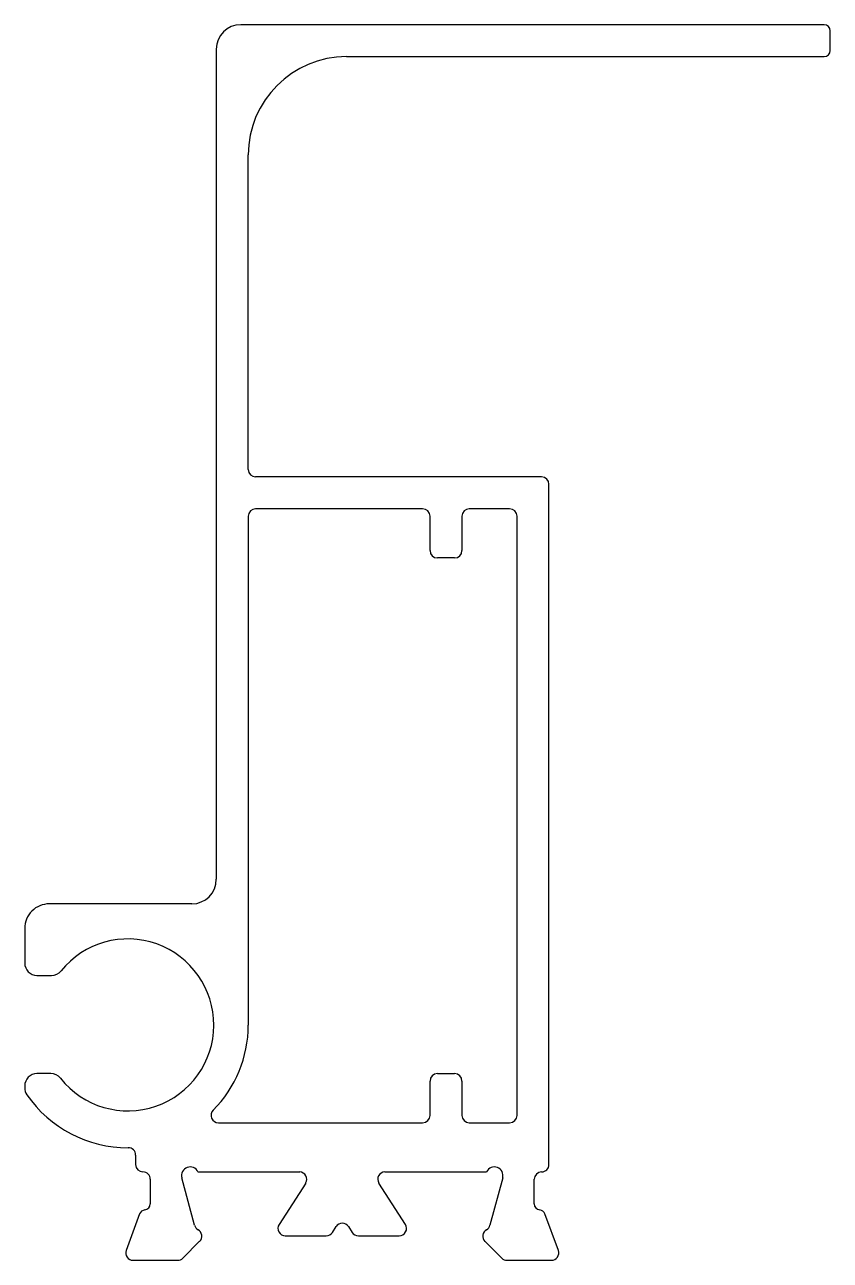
# Model space of a CAD drawing. Extents: x 706.1 to 738.9, y 534.8 to 585.1.
import ezdxf

# ---------------------------------------------------------------- set-up
doc = ezdxf.new("R2010")
doc.units = 0
doc.layers.get('0').update_dxf_attribs({"linetype": 'CONTINUOUS'})

msp = doc.modelspace()

# ---------------------------------------------------------------- linework, layer by layer
at = {"color": 0}
for p, q in [((738.66, 585.121), (714.912, 585.121)), ((738.91, 584.071), (738.91, 584.871)), ((713.912, 584.121), (713.912, 550.321)), ((719.212, 583.821), (738.66, 583.821)), ((715.212, 567.007), (715.212, 579.821)), ((727.155, 566.707), (715.512, 566.707)), ((727.455, 538.707), (727.455, 566.407)), ((715.212, 565.107), (715.212, 544.375)), ((722.312, 565.407), (715.512, 565.407)), ((722.612, 563.707), (722.612, 565.107)), ((723.912, 565.107), (723.912, 563.707)), ((725.855, 565.407), (724.212, 565.407)), ((726.155, 540.707), (726.155, 565.107)), ((723.612, 563.407), (722.912, 563.407)), ((712.912, 549.321), (707.11, 549.321)), ((706.11, 548.321), (706.11, 546.908)), ((706.61, 546.408), (707.201, 546.408)), ((707.175, 542.408), (706.61, 542.408)), ((722.912, 542.407), (723.612, 542.407)), ((706.11, 541.908), (706.11, 541.831)), ((722.612, 540.707), (722.612, 542.107)), ((723.912, 542.107), (723.912, 540.707)), ((713.998, 540.407), (722.312, 540.407)), ((724.212, 540.407), (725.855, 540.407)), ((710.624, 539.092), (710.624, 538.707)), ((713.163, 538.407), (717.308, 538.407)), ((720.771, 538.407), (724.916, 538.407)), ((711.224, 538.107), (711.224, 537.107)), ((713.026, 536.235), (712.508, 538.166)), ((717.55, 537.95), (716.464, 536.263)), ((721.615, 536.263), (720.529, 537.95)), ((725.571, 538.166), (725.053, 536.235)), ((726.855, 537.107), (726.855, 538.107)), ((710.79, 536.695), (710.24, 535.209)), ((727.839, 535.209), (727.288, 536.695)), ((718.637, 535.944), (718.787, 536.178)), ((719.292, 536.178), (719.442, 535.944)), ((712.547, 534.895), (713.231, 535.579)), ((716.72, 535.807), (718.385, 535.807)), ((719.694, 535.807), (721.359, 535.807)), ((724.848, 535.579), (725.532, 534.895)), ((710.522, 534.807), (712.335, 534.807)), ((725.744, 534.807), (727.557, 534.807))]:
    msp.add_line(p, q, dxfattribs=at)
for centre, radius, start, end in [((714.912, 584.121), 1, 90, 180), ((738.66, 584.871), 0.25, 0, 90), ((719.212, 579.821), 4, 90, 180), ((738.66, 584.071), 0.25, 270, 0), ((715.512, 567.007), 0.3, 180, 270), ((727.155, 566.407), 0.3, 0, 90), ((715.512, 565.107), 0.3, 90, 180), ((722.312, 565.107), 0.3, 0, 90), ((724.212, 565.107), 0.3, 90, 180), ((725.855, 565.107), 0.3, 0, 90), ((722.912, 563.707), 0.3, 180, 270), ((723.612, 563.707), 0.3, 270, 0), ((712.912, 550.321), 1, 270, 0), ((707.11, 548.321), 1, 90, 180.0327), ((710.31, 544.392), 3.5, 218.3868, 141.0212), ((706.61, 546.908), 0.5, 180, 270), ((707.201, 546.908), 0.5, 270, 321.0212), ((710.312, 544.375), 4.9, 315.136, 360), ((706.61, 541.908), 0.5, 90, 180), ((707.175, 541.908), 0.5, 38.3868, 90), ((722.912, 542.107), 0.3, 90, 180), ((723.612, 542.107), 0.3, 0, 90), ((706.61, 541.831), 0.5, 180, 214.6921), ((710.31, 544.392), 5, 214.6921, 270.1464), ((713.998, 540.707), 0.3, 135.136, 270), ((722.312, 540.707), 0.3, 270, 0), ((724.212, 540.707), 0.3, 180, 270), ((725.855, 540.707), 0.3, 270, 0), ((710.324, 539.092), 0.3, 360, 90.1464), ((710.924, 538.707), 0.3, 180, 270), ((710.924, 538.107), 0.3, 359.9198, 90.0802), ((712.846, 538.257), 0.35, 25.3769, 195), ((717.293, 538.107), 0.3, 328.6, 87.1608), ((720.786, 538.107), 0.3, 92.8392, 211.4), ((725.233, 538.257), 0.35, 345, 154.6231), ((727.155, 538.107), 0.3, 90, 180), ((727.156, 538.706), 0.299, 269.8585, 0.1415), ((711.025, 536.609), 0.25, 95.9295, 160), ((710.974, 537.107), 0.25, 275.9295, 360), ((727.105, 537.107), 0.25, 180, 264.0705), ((727.054, 536.609), 0.25, 20, 84.0705), ((713.312, 536.31), 0.296, 194.673, 240.7103), ((713.021, 535.791), 0.299, 314.673, 60.7103), ((716.72, 536.107), 0.3, 148.6, 270), ((718.385, 536.107), 0.3, 270, 327.2399), ((719.039, 536.015), 0.3, 32.7601, 147.2399), ((719.694, 536.107), 0.3, 212.7601, 270), ((721.359, 536.107), 0.3, 270, 31.4), ((725.058, 535.791), 0.299, 119.2897, 225.327), ((724.767, 536.31), 0.296, 299.2897, 345.327), ((710.522, 535.107), 0.3, 160, 270), ((712.335, 535.107), 0.3, 270, 315), ((725.744, 535.107), 0.3, 225, 270), ((727.557, 535.107), 0.3, 270, 20)]:
    msp.add_arc(centre, radius, start, end, dxfattribs=at)

doc.saveas('drawing.dxf')
